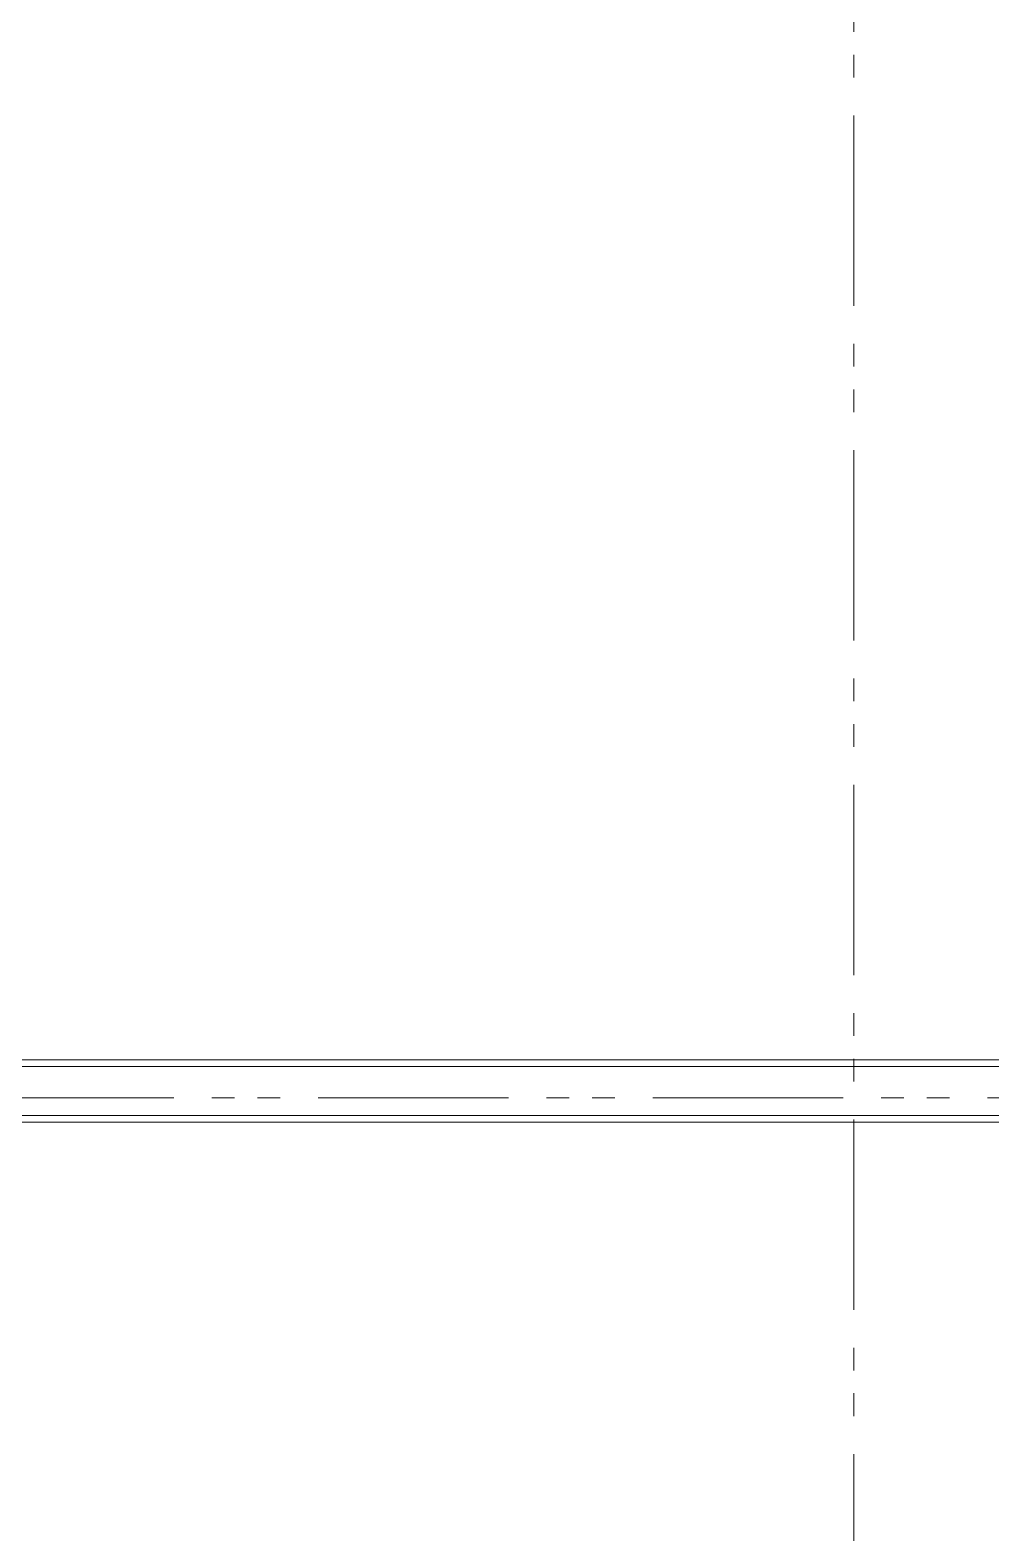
# Model space of a CAD drawing. Units: millimetres at full size. Extents: x -22551 to 92397, y -19340 to 14894.
# Drawn here: x -1154 to 614, y -4787 to -2020 of the extents above; entities that cross this region are included whole.
import ezdxf

# ---------------------------------------------------------------- set-up
doc = ezdxf.new("R2010")
doc.units = ezdxf.units.MM
doc.header["$LTSCALE"] = 70
doc.linetypes.add('DOUBLE_CHAIN1', pattern=[8.8, 5, -1, 0.6, -0.6, 0.6, -1])
doc.layers.add('2-0_通芯', color=7, linetype='Continuous', lineweight=15)

# ---------------------------------------------------------------- blocks, each defined once
blk = doc.blocks.new('グループ部品-125')
at = {"layer": '2-0_通芯', "linetype": 'DOUBLE_CHAIN1'}
for p, q in [((361.61, 11374.3), (361.61, -7111.67)), ((-12944.02, -3985.7), (17404.63, -3985.7))]:
    blk.add_line(p, q, dxfattribs=at)
at = {"layer": '2-0_通芯'}
for p, q in [((-2188.39, -3928.2), (736.61, -3928.2)), ((-1305.89, -3915.7), (736.61, -3915.7)), ((-2188.39, -4018.2), (736.61, -4018.2)), ((-2188.39, -4030.7), (736.61, -4030.7))]:
    blk.add_line(p, q, dxfattribs=at)

msp = doc.modelspace()

# ---------------------------------------------------------------- block references
at = {"layer": '2-0_通芯'}
msp.add_blockref('グループ部品-125', (0, 0), dxfattribs=at)

doc.saveas('drawing.dxf')
